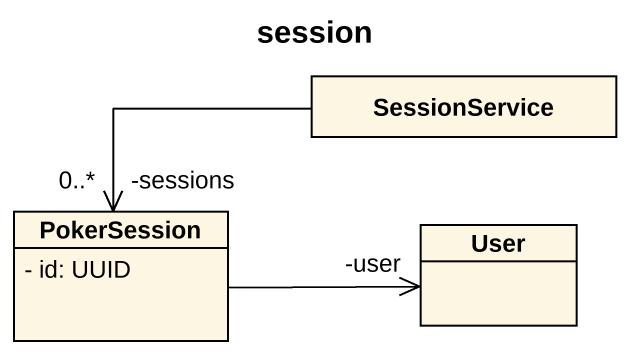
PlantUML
@startuml
title session
hide circle
hide empty members
skinparam classAttributeIconSize 0
class SessionService
class PokerSession {
  - id: UUID
}
class User
SessionService -left-> "-sessions\n0..*" PokerSession
PokerSession -right-> "-user" User
@enduml
